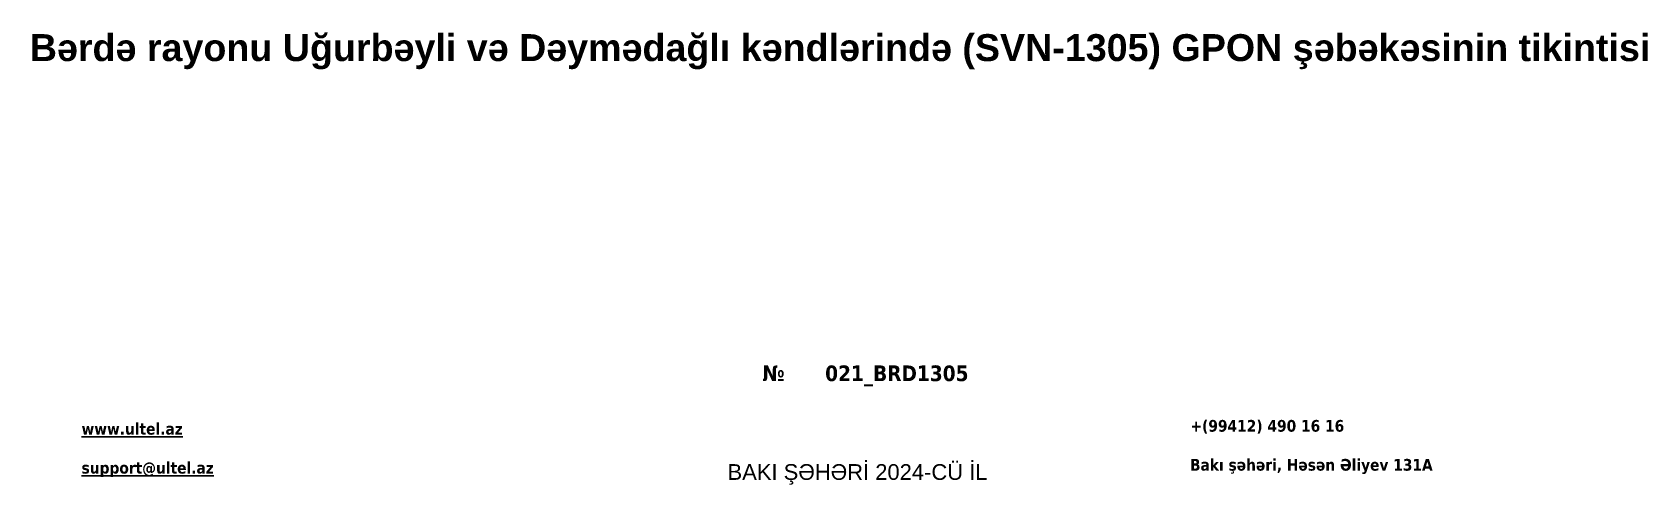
# Paper-space layout '1_Uz_vereqi' of a CAD drawing. Header units: metres. Extents: x 29 to 389, y 5 to 106.
import ezdxf

# ---------------------------------------------------------------- set-up
doc = ezdxf.new("R2010")
doc.units = ezdxf.units.M
doc.styles.add('стиль1', font='arialbd.ttf', dxfattribs={"height": 2.5})

psp = doc.layouts.new('1_Uz_vereqi')

# ---------------------------------------------------------------- texts
at = {"color": 7, "attachment_point": 1, "style": 'стиль1'}
for s, width, heights, insert, char_height in [('{\\C158;\\c4138256;Bərdə rayonu Uğurbəyli və Dəymədağlı kəndlərində (SVN-1305) GPON \\fArial|b1|i0|c238|p34;şəbəkəsinin\\fArial|b1|i0|c204|p34; tikintisi}', 366.1853, [17.23], (28.13, 105.57), 6), ('\\pxi-2,l2,t0;{\\fTahoma|b1|i0|c204|p34;\\C255;\\c16777215;№^I021_BRD1305}', 46.3576, [7.66], (191.29, 31.78), 3.5), ('\\pxl0.08333;{\\fTahoma|b1|i0|c204|p34;\\H1.04167x;\\L\\C255;\\c16777215;www.ultel.az\\l\\P\\pl0.0875;\\fTahoma|b1|i0|c0|p34;\\L\\P\\fTahoma|b1|i0|c204|p34;support@ultel.az}', 33.4139, [14.97], (39.45, 18.97), 2.5), ('\\pxl0.125;{\\fTahoma|b1|i0|c204|p34;\\H1.04167x;\\C255;\\c16777215;+(99412) 490 16 16\\C256;\\P\\pl0.08333;\\fTahoma|b1|i0|c0|p34;\\C255;\\c16777215;\\P\\fTahoma|b1|i0|c204|p34;Bak\\fTahoma|b1|i0|c162|p34;ı\\fTahoma|b1|i0|c204|p34; \\fTahoma|b1|i0|c238|p34;ş\\fTahoma|b1|i0|c0|p34;ə\\fTahoma|b1|i0|c204|p34;h\\fTahoma|b1|i0|c0|p34;ə\\fTahoma|b1|i0|c204|p34;ri, H\\fTahoma|b1|i0|c0|p34;ə\\fTahoma|b1|i0|c204|p34;s\\fTahoma|b1|i0|c0|p34;ə\\fTahoma|b1|i0|c204|p34;n \\fTahoma|b1|i0|c0|p34;Ə\\fTahoma|b1|i0|c204|p34;liyev 131A}', 62.0204, [12.41], (286.35, 19.63), 2.5), ('\\pxl0.08333;{\\f@Arial Unicode MS|b0|i0|c204|p34;\\C168;\\c5771779;BAKI \\f@Arial Unicode MS|b0|i0|c0|p34;ŞƏ\\f@Arial Unicode MS|b0|i0|c204|p34;H\\f@Arial Unicode MS|b0|i0|c0|p34;Ə\\f@Arial Unicode MS|b0|i0|c204|p34;R\\f@Arial Unicode MS|b0|i0|c0|p34;İ\\f@Arial Unicode MS|b0|i0|c204|p34; 2024-CÜ \\f@Arial Unicode MS|b0|i0|c0|p34;İ\\f@Arial Unicode MS|b0|i0|c204|p34;L}', 67.9379, [5.89], (183.26, 9.79), 3.5)]:
    psp.add_mtext_dynamic_manual_height_columns(s, width=width, gutter_width=12.5, heights=heights, dxfattribs=dict(at, insert=insert, char_height=char_height))

doc.saveas('drawing.dxf')
